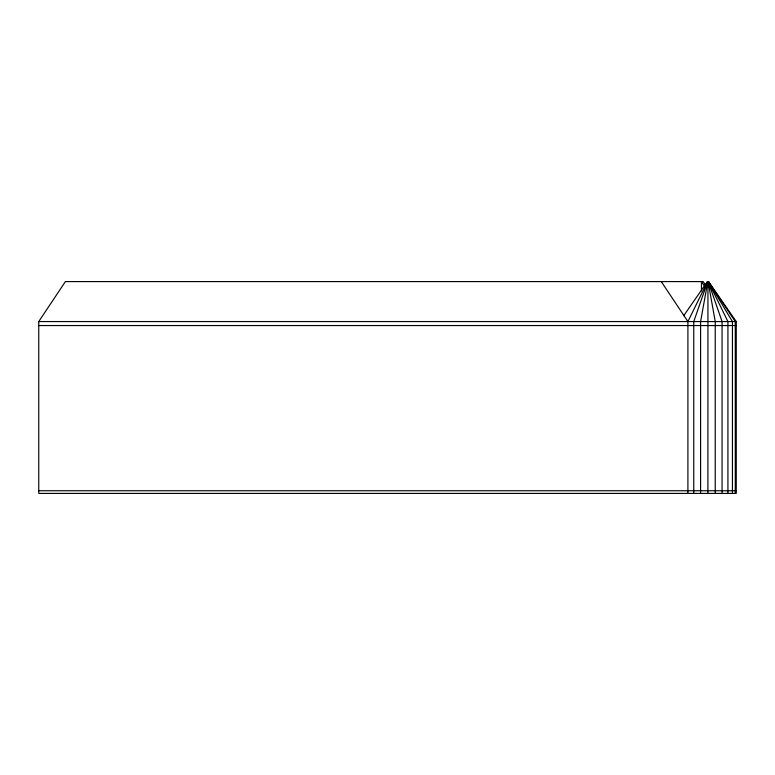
<?xml version="1.0" encoding="UTF-8"?>
<svg xmlns="http://www.w3.org/2000/svg" width="775" height="775" viewBox="0 0 775 775"><rect width="100%" height="100%" fill="white"/><g stroke="black" fill="none" stroke-linecap="round" stroke-linejoin="round"><path stroke-width="1.16" d="M707.953 281.587L707.904 493.413M707.808 281.587L700.59 321.557L700.59 493.413M707.672 281.587L693.761 321.557L693.761 493.413M687.909 493.413L687.909 321.557L707.556 281.587M683.715 315.706L707.401 281.587L708.486 281.587L736.25 321.557L736.25 493.413L38.75 493.413L38.75 321.557L65.391 281.587L703.187 281.587L705.851 285.588M38.75 321.557L736.25 321.557M38.75 325.548L736.25 325.548M38.75 490.749L736.25 490.749M708.486 281.587L735.272 321.557L735.272 493.413M661.269 281.587L687.909 321.557M704.766 286.585L701.443 281.587L701.443 290.993M709.929 284.832L708.34 281.587L732.443 321.557L732.443 493.413M708.34 281.587L727.928 321.557L727.928 493.413M708.224 281.587L722.067 321.557L722.067 493.413M708.088 281.587L715.238 321.557L715.238 493.413"/></g></svg>
